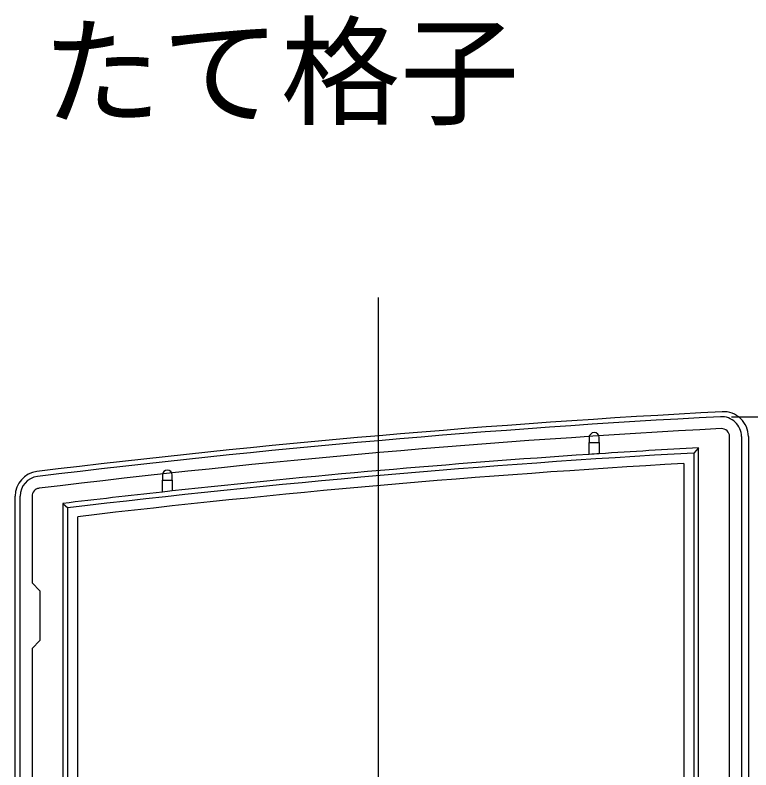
# Model space of a CAD drawing. Units: millimetres, scale not verified. Extents: x -700 to 700, y -1044 to 1038.
# Drawn here: x 305 to 378.9, y 685.8 to 761.7 of the extents above; entities that cross this region are included whole.
import ezdxf
from ezdxf.enums import TextEntityAlignment as Align

# ---------------------------------------------------------------- set-up
doc = ezdxf.new("R2010")
doc.units = ezdxf.units.MM
doc.header["$LTSCALE"] = 6
for name, color, linetype in [('0-1_USER1', 3, 'Continuous'), ('0-2_YKK_11', 7, 'Continuous'), ('0-4_YKK_12', 2, 'Continuous'), ('0-5_YKK_13', 4, 'Continuous'), ('0-6_YKK_D', 6, 'Continuous')]:
    doc.layers.add(name, color=color, linetype=linetype)
doc.styles.add('ＭＳ ゴシック', font='')
doc.styles.get('ＭＳ ゴシック').set_extended_font_data('MS Gothic')

msp = doc.modelspace()

# ---------------------------------------------------------------- linework, layer by layer
at = {"layer": '0-2_YKK_11'}
msp.add_line((376.8, 652.503), (376.8, 719.303), dxfattribs=at)
for points in [[(378, 719.303), (378, 651.803)], [(339, 651.303), (329, 651.303), (329, 647.303), (330, 647.303), (330, 646.303), (328, 646.303), (328, 651.303), (319.458, 651.303), (319.275, 651.423), (318.725, 651.423), (318.542, 651.303), (306.5, 651.303), (306.5, 647.594), (306.75, 647.299), (307, 647.003), (307, 646.303), (305.5, 646.303), (305.5, 713.303)], [(306.7, 713.303), (306.7, 704.603), (307.5, 703.803), (307.5, 698.803), (306.7, 698.003), (306.7, 652.503), (314.6, 652.503), (314.6, 653.303), (315.5, 653.303), (315.5, 652.503), (322.5, 652.503), (322.5, 653.303), (323.4, 653.303), (323.4, 652.503), (334.3, 652.503), (334.3, 656.679)]]:
    msp.add_lwpolyline(points, dxfattribs=at)
for centre, radius, start, end in [((428.781, -277.296), 999.996, 93.03159, 96.98007), ((376, 719.303), 2, 359.99999, 93.0316), ((428.781, -277.296), 998.796, 93.03159, 96.98007), ((376, 719.303), 0.8, 359.99999, 93.03161), ((307.5, 713.303), 2, 96.98007, 179.99999), ((307.5, 713.303), 0.8, 96.98007, 179.99999)]:
    msp.add_arc(centre, radius, start, end, dxfattribs=at)
at = {"layer": '0-4_YKK_12'}
msp.add_line((341.5, 733.303), (341.5, 141.303), dxfattribs=at)
at = {"layer": '0-5_YKK_13'}
for p, q in [((362.7, 719.207), (362.7, 718.707)), ((363.7, 718.707), (363.7, 719.207)), ((378.7, 719.303), (378.7, 658.303)), ((362.7, 718.707), (363.7, 718.707)), ((362.7, 717.507), (362.7, 718.707)), ((363.7, 718.707), (363.7, 717.573)), ((373.2, 717.648), (373.2, 655.303)), ((372.2, 716.59), (372.2, 655.303)), ((319.8, 715.425), (319.8, 714.925)), ((320.8, 714.925), (320.8, 715.425)), ((319.8, 714.925), (320.8, 714.925)), ((319.8, 713.725), (319.8, 714.925)), ((320.8, 714.925), (320.8, 713.835)), ((305, 646.801), (305, 713.303)), ((309.8, 712.574), (310.3, 712.131)), ((311.3, 655.303), (311.3, 711.243))]:
    msp.add_line(p, q, dxfattribs=at)
for points in [[(373.2, 655.303), (373.7, 654.803), (373.7, 718.177), (373.2, 717.648)], [(309.8, 712.574), (309.8, 654.803), (310.3, 655.303), (310.3, 712.131)]]:
    msp.add_lwpolyline(points, dxfattribs=at)
for centre, radius, start, end in [((428.629, -277.319), 1000.5, 93.01138, 96.97129), ((376.2, 719.303), 2.5, 0, 93.01138), ((363.2, 719.207), 0.5, 90, 180), ((363.2, 719.207), 0.5, 0, 90), ((428.781, -277.301), 997, 93.16701, 93.74275), ((428.781, -277.301), 996.5, 93.1974, 96.82845), ((428.781, -277.301), 997, 93.80034, 96.21767), ((428.781, -277.301), 997, 93.74275, 93.80034), ((428.781, -277.301), 995.5, 93.25826, 96.77738), ((320.3, 715.425), 0.5, 90, 180), ((320.3, 715.425), 0.5, 0, 90), ((307.5, 713.303), 2.5, 96.97129, 180), ((428.781, -277.301), 997, 96.27548, 96.85395), ((428.781, -277.301), 997, 96.21767, 96.27548)]:
    msp.add_arc(centre, radius, start, end, dxfattribs=at)
at = {"layer": '0-6_YKK_D'}
msp.add_line((377, 721.303), (469.5, 721.303), dxfattribs=at)

# ---------------------------------------------------------------- texts
at = {"layer": '0-1_USER1', "style": 'ＭＳ ゴシック'}
msp.add_text('たて格子', height=8.798, dxfattribs=at).set_placement((307.693, 748.959), align=Align.BOTTOM_LEFT)

doc.saveas('drawing.dxf')
